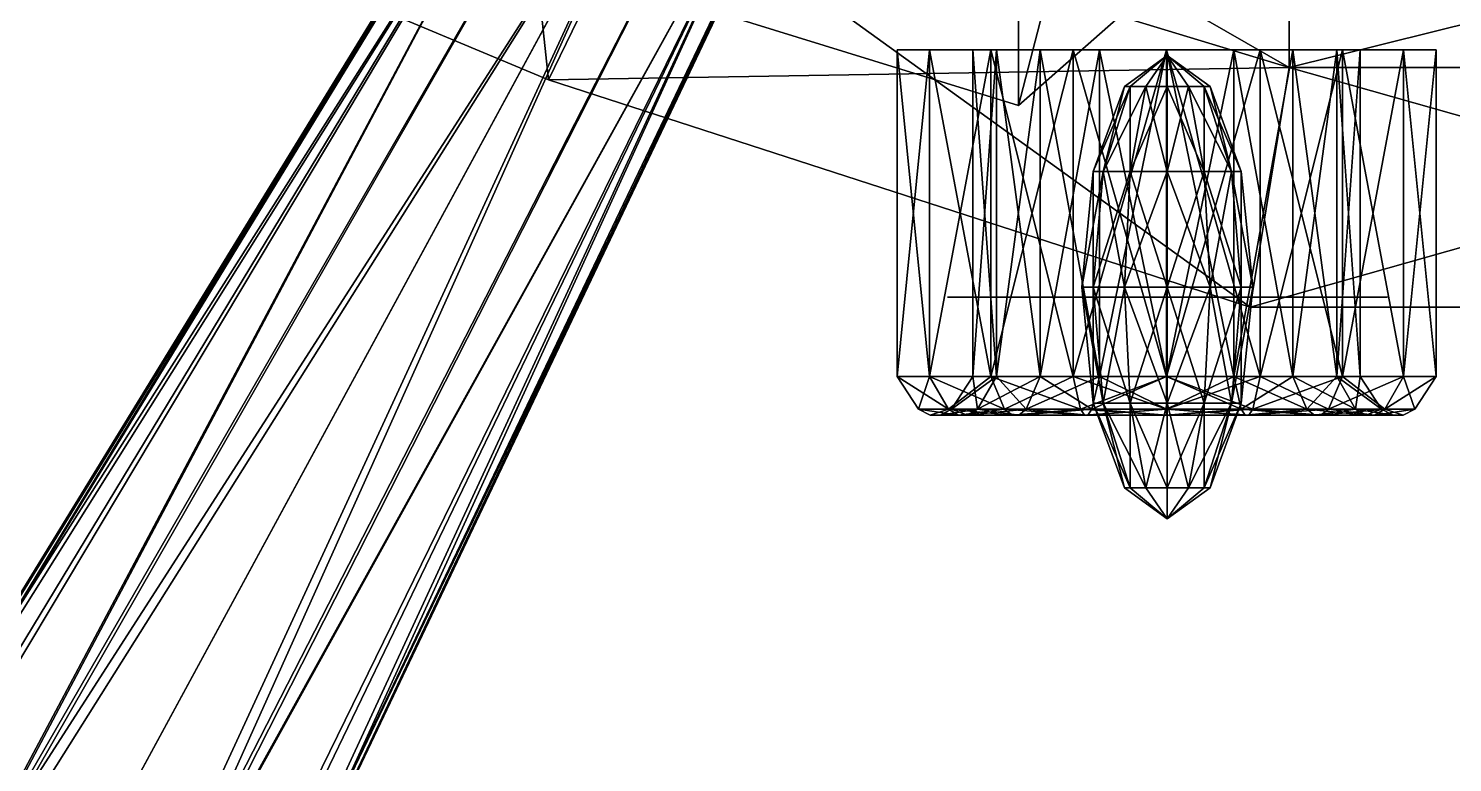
# Model space of a CAD drawing. Extents: x -218 to 254, y -1 to 729.
# Drawn here: x -98.6 to 1.3, y 242.8 to 294.3 of the extents above; entities that cross this region are included whole.
import ezdxf

# ---------------------------------------------------------------- set-up
doc = ezdxf.new("R2010")
doc.units = 0
for name, color, linetype in [('REISI01', 191, 'CONTINUOUS'), ('TORSO', 112, 'CONTINUOUS'), ('TUULETIN', 154, 'CONTINUOUS'), ('TUULETIN_AUKKO', 192, 'CONTINUOUS'), ('TUULETIN_KESKUS', 9, 'CONTINUOUS')]:
    doc.layers.add(name, color=color, linetype=linetype)

msp = doc.modelspace()

# ---------------------------------------------------------------- meshes
at = {"layer": 'REISI01', "color": 191}
mesh = msp.add_polyface(dxfattribs=at)
corners = [(-160.920151, 112.889137, 297.849365), (-170.533798, 118.46138, 297.63858), (-175.796371, 104.97097, 308.599426), (-169.042496, 97.929626, 312.947388), (-159.458694, 96.100334, 308.599426), (-151.010895, 107.861313, 297.63858), (-147.315384, 118.465553, 285.373505), (-154.696304, 124.352028, 281.517822), (-163.653061, 127.336189, 285.373535), (-157.325836, 149.825958, 291.799622), (-161.840027, 136.631104, 305.571075), (-152.42836, 128.529053, 311.12088), (-140.504028, 125.054749, 305.569794), (-131.896011, 136.028, 291.798187), (-128.482559, 147.195572, 277.012451), (-138.640701, 153.922791, 271.562195), (-149.818558, 158.771927, 277.013733), (-60.585163, 317.686279, 262.857849), (-59.27121, 316.91626, 271.163147), (-52.170059, 313.369995, 274.588654), (-45.312729, 309.374664, 271.157379), (-43.94907, 308.696198, 262.851257), (-45.359596, 309.288361, 254.457382), (-52.543888, 312.681488, 251.037735), (-59.318077, 316.829956, 254.463165), (-48.527721, 336.532684, 258.947845), (-46.844631, 336.983551, 265.749603), (-40.815971, 334.281616, 268.566071), (-35.24865, 330.730011, 265.743011), (-34.707558, 329.077606, 258.940308), (-36.3932, 328.62204, 252.13945), (-42.434608, 331.300476, 249.327713), (-47.989178, 334.875549, 252.146057), (-170.634872, 111.495987, 302.195679), (-170.322357, 103.537743, 308.049194), (-163.642075, 99.910645, 308.049194), (-156.797516, 103.982918, 302.195679), (-151.693802, 113.382782, 292.922791), (-153.134827, 119.262589, 286.674957), (-159.815109, 122.889687, 286.674957), (-165.531158, 120.895882, 292.922791), (-175.883591, 112.967049, 304.608978), (-174.710373, 100.83313, 314.315918), (-163.520462, 94.757515, 314.315918), (-152.705124, 100.382164, 304.608978), (-144.842407, 114.863503, 289.63147), (-147.540634, 124.188721, 279.271027), (-158.73053, 130.264343, 279.271027), (-168.020874, 127.448364, 289.63147), (-114.768036, 228.416321, 282.861176), (-110.106842, 221.212479, 293.074677), (-97.739662, 214.516266, 293.071808), (-89.151543, 214.544907, 282.855408), (-85.699257, 220.903229, 267.907562), (-91.046883, 226.842819, 257.339203), (-103.414062, 233.539047, 257.342072), (-111.315758, 234.774628, 267.91333), (-49.435726, 336.469513, 263.259277), (-45.030304, 335.240326, 269.054535), (-37.706448, 331.288116, 269.050781), (-34.266003, 328.281677, 263.25174), (-34.955559, 327.011658, 255.056015), (-39.371185, 328.222046, 249.264526), (-46.695042, 332.174255, 249.268295), (-50.125282, 335.199493, 255.063553), (-167.065872, 116.220078, 297.792633), (-174.435547, 111.405319, 303.841431), (-170.361328, 107.590752, 304.701477), (-173.829727, 100.413582, 312.121674), (-166.281082, 103.015518, 307.427765), (-164.351959, 95.267586, 312.121674), (-160.22171, 102.085388, 304.701477), (-154.803558, 100.746025, 303.841431), (-154.779388, 109.549042, 297.792633), (-147.734161, 113.766243, 290.824158), (-152.49118, 116.323242, 290.085022), (-149.849747, 121.977348, 281.986206), (-156.974808, 120.155548, 287.664612), (-159.327515, 127.123344, 281.986206), (-162.630798, 121.828621, 290.085022), (-167.36615, 124.425537, 290.824158), (-171.868683, 120.837738, 297.409729), (-160.74057, 143.023331, 299.336243), (-177.639511, 105.683212, 310.49057), (-158.34314, 132.023666, 309.633179), (-169.277069, 97.497604, 315.714508), (-146.27417, 125.475403, 309.632446), (-157.857513, 94.942474, 310.49057), (-135.741379, 129.459183, 299.334808), (-148.290878, 108.036034, 297.409729), (-128.877716, 142.10051, 283.830658), (-144.034164, 120.401924, 283.007477), (-132.506622, 150.832092, 272.923889), (-153.170013, 127.163109, 278.124725), (-144.575577, 157.380356, 272.924622), (-163.816162, 131.14267, 283.007477), (-153.876892, 155.664658, 283.832092), (-113.1605, 231.902954, 275.501709), (-60.466537, 317.569183, 267.347931), (-114.347206, 224.718307, 289.037048), (-56.170628, 315.405945, 273.666077), (-103.93998, 217.833572, 294.558228), (-48.274769, 311.140137, 273.662781), (-92.484108, 212.880173, 289.031982), (-44.1119, 308.731903, 267.341339), (-87.102936, 217.792068, 275.495941), (-44.101006, 308.751953, 258.323792), (-86.49556, 223.909714, 261.414062), (-48.516727, 310.694519, 251.950485), (-97.353096, 229.965103, 255.907135), (-56.412582, 314.960327, 251.953781), (-108.358665, 235.747833, 261.419098), (-60.455643, 317.589233, 258.330383), (-49.911007, 335.905365, 259.161438), (-48.102116, 337.037872, 262.617432), (-48.031483, 336.408875, 266.75705), (-44.157112, 335.937164, 267.807007), (-41.299519, 333.391052, 269.902313), (-37.597614, 332.399963, 267.803253), (-35.084229, 329.421631, 266.750427), (-34.515675, 329.709686, 262.609894), (-34.480282, 327.575806, 259.1539), (-35.133163, 328.572418, 255.270706), (-36.362358, 327.067627, 251.559219), (-39.088367, 329.654327, 250.084885), (-43.107067, 330.061951, 248.418655), (-45.647861, 333.191528, 250.088654), (-49.309612, 334.05484, 251.565811), (-48.719604, 335.900604, 255.278244)]
mesh.append_faces([[corners[k] for k in face] for face in [(0, 33, 67), (1, 33, 65), (2, 33, 66), (0, 34, 69), (2, 34, 67), (3, 34, 68), (0, 35, 71), (3, 35, 69), (4, 35, 70), (0, 36, 73), (4, 36, 71), (5, 36, 72), (0, 37, 75), (5, 37, 73), (6, 37, 74), (0, 38, 77), (6, 38, 75), (7, 38, 76), (0, 39, 79), (7, 39, 77), (8, 39, 78), (0, 40, 65), (8, 40, 79), (1, 40, 80), (1, 41, 66), (9, 41, 81), (10, 41, 82), (2, 41, 83), (2, 42, 68), (10, 42, 83), (11, 42, 84), (3, 42, 85), (3, 43, 70), (11, 43, 85), (12, 43, 86), (4, 43, 87), (4, 44, 72), (12, 44, 87), (13, 44, 88), (5, 44, 89), (5, 45, 74), (13, 45, 89), (14, 45, 90), (6, 45, 91), (6, 46, 76), (14, 46, 91), (15, 46, 92), (7, 46, 93), (7, 47, 78), (15, 47, 93), (16, 47, 94), (8, 47, 95), (8, 48, 80), (16, 48, 95), (9, 48, 96), (1, 48, 81), (9, 49, 82), (17, 49, 97), (18, 49, 98), (10, 49, 99), (10, 50, 84), (18, 50, 99), (19, 50, 100), (11, 50, 101), (11, 51, 86), (19, 51, 101), (20, 51, 102), (12, 51, 103), (12, 52, 88), (20, 52, 103), (21, 52, 104), (13, 52, 105), (13, 53, 90), (21, 53, 105), (22, 53, 106), (14, 53, 107), (14, 54, 92), (22, 54, 107), (23, 54, 108), (15, 54, 109), (15, 55, 94), (23, 55, 109), (24, 55, 110), (16, 55, 111), (16, 56, 96), (24, 56, 111), (17, 56, 112), (9, 56, 97), (17, 57, 98), (25, 57, 113), (26, 57, 114), (18, 57, 115), (18, 58, 100), (26, 58, 115), (27, 58, 116), (19, 58, 117), (19, 59, 102), (27, 59, 117), (28, 59, 118), (20, 59, 119), (20, 60, 104), (28, 60, 119), (29, 60, 120), (21, 60, 121), (21, 61, 106), (29, 61, 121), (30, 61, 122), (22, 61, 123), (22, 62, 108), (30, 62, 123), (31, 62, 124), (23, 62, 125), (23, 63, 110), (31, 63, 125), (32, 63, 126), (24, 63, 127), (24, 64, 112), (32, 64, 127), (25, 64, 128), (17, 64, 113)]], dxfattribs={"vtx0": -1})
mesh.append_faces([[corners[k] for k in face] for face in [(118, 114, 122), (128, 126, 114), (124, 122, 126), (120, 118, 122), (116, 114, 118), (126, 122, 114)]], dxfattribs={"vtx0": -1, "vtx1": -1, "vtx2": -1})
mesh.append_faces([[corners[k] for k in face] for face in [(25, 128, 114), (32, 126, 128), (31, 124, 126), (30, 122, 124), (29, 120, 122), (28, 118, 120), (27, 116, 118), (26, 114, 116)]], dxfattribs={"vtx1": -1})
mesh.append_faces([[corners[k] for k in face] for face in [(0, 65, 33), (1, 66, 33), (2, 67, 33), (0, 67, 34), (2, 68, 34), (3, 69, 34), (0, 69, 35), (3, 70, 35), (4, 71, 35), (0, 71, 36), (4, 72, 36), (5, 73, 36), (0, 73, 37), (5, 74, 37), (6, 75, 37), (0, 75, 38), (6, 76, 38), (7, 77, 38), (0, 77, 39), (7, 78, 39), (8, 79, 39), (0, 79, 40), (8, 80, 40), (1, 65, 40), (1, 81, 41), (9, 82, 41), (10, 83, 41), (2, 66, 41), (2, 83, 42), (10, 84, 42), (11, 85, 42), (3, 68, 42), (3, 85, 43), (11, 86, 43), (12, 87, 43), (4, 70, 43), (4, 87, 44), (12, 88, 44), (13, 89, 44), (5, 72, 44), (5, 89, 45), (13, 90, 45), (14, 91, 45), (6, 74, 45), (6, 91, 46), (14, 92, 46), (15, 93, 46), (7, 76, 46), (7, 93, 47), (15, 94, 47), (16, 95, 47), (8, 78, 47), (8, 95, 48), (16, 96, 48), (9, 81, 48), (1, 80, 48), (9, 97, 49), (17, 98, 49), (18, 99, 49), (10, 82, 49), (10, 99, 50), (18, 100, 50), (19, 101, 50), (11, 84, 50), (11, 101, 51), (19, 102, 51), (20, 103, 51), (12, 86, 51), (12, 103, 52), (20, 104, 52), (21, 105, 52), (13, 88, 52), (13, 105, 53), (21, 106, 53), (22, 107, 53), (14, 90, 53), (14, 107, 54), (22, 108, 54), (23, 109, 54), (15, 92, 54), (15, 109, 55), (23, 110, 55), (24, 111, 55), (16, 94, 55), (16, 111, 56), (24, 112, 56), (17, 97, 56), (9, 96, 56), (17, 113, 57), (25, 114, 57), (26, 115, 57), (18, 98, 57), (18, 115, 58), (26, 116, 58), (27, 117, 58), (19, 100, 58), (19, 117, 59), (27, 118, 59), (28, 119, 59), (20, 102, 59), (20, 119, 60), (28, 120, 60), (29, 121, 60), (21, 104, 60), (21, 121, 61), (29, 122, 61), (30, 123, 61), (22, 106, 61), (22, 123, 62), (30, 124, 62), (31, 125, 62), (23, 108, 62), (23, 125, 63), (31, 126, 63), (32, 127, 63), (24, 110, 63), (24, 127, 64), (32, 128, 64), (25, 113, 64), (17, 112, 64)]], dxfattribs={"vtx2": -1})
at = {"layer": 'TORSO', "color": 112}
mesh = msp.add_polyface(dxfattribs=at)
corners = [(-55.10236, 305.222748, 356.197723), (-55.10236, 317.374481, 362.036499), (-67.254112, 317.374481, 356.197723), (-66.813255, 362.266205, 362.036499), (-80.909294, 362.266205, 356.197723), (-96.82872, 359.3013, 342.101685), (-80.977753, 309.706665, 342.101685), (-96.82872, 359.3013, 319.71286), (-80.977753, 309.706696, 319.71286), (-80.909294, 362.266205, 305.616821), (-67.254112, 317.374512, 305.616821), (-79.548851, 358.020996, 299.778046), (-66.081322, 306.395569, 299.778046), (-71.971786, 302.155273, 283.947784), (-83.365822, 345.600525, 283.598114), (-29.127562, 344.774597, 283.595306), (-10.210606, 305.663605, 291.373169), (-10.210606, 362.266205, 291.373169), (46.392044, 362.266205, 291.373169), (46.392048, 305.663605, 363.32019), (-10.210601, 362.266205, 370.441376), (-10.210601, 305.663605, 363.32019), (-80.909294, 418.868805, 356.197723), (-96.82872, 421.83371, 342.101685), (-96.82872, 421.83371, 319.71283), (-80.909294, 418.868774, 305.616791), (-79.548851, 423.113983, 299.778046), (46.392048, 362.266205, 370.441376), (-10.210601, 418.868805, 370.441376), (-66.813255, 418.868805, 362.036499), (-62.439869, 368.34137, 281.07373), (-17.855812, 368.3414, 281.248444), (-62.439869, 412.79361, 281.07373), (-10.210606, 418.868805, 291.373138), (-29.187134, 288.899567, 283.240417)]
mesh.append_faces([[corners[k] for k in face] for face in [(1, 4, 2), (2, 5, 6), (6, 7, 8), (8, 9, 10), (10, 11, 12), (19, 20, 21), (21, 3, 1), (3, 22, 4), (4, 23, 5), (5, 24, 7), (7, 25, 9), (9, 26, 11), (27, 28, 20), (20, 29, 3)]], dxfattribs={"vtx0": -1})
mesh.append_faces([[corners[k] for k in face] for face in [(0, 1, 2), (1, 3, 4), (2, 4, 5), (6, 5, 7), (8, 7, 9), (10, 9, 11), (13, 14, 15), (16, 17, 18), (21, 20, 3), (17, 11, 30), (30, 31, 17), (32, 30, 11), (33, 17, 31), (12, 11, 14), (14, 13, 12), (11, 17, 15), (15, 14, 11), (17, 16, 34), (34, 15, 17)]], dxfattribs={"vtx2": -1})
mesh = msp.add_polyface(dxfattribs=at)
corners = [(99.876389, 305.222748, 352.069092), (103.435555, 317.374481, 356.197723), (91.283806, 317.374481, 362.036499), (-10.210606, 305.663605, 291.373169), (46.392044, 362.266205, 291.373169), (46.392044, 305.663605, 291.373169), (65.368568, 288.899567, 283.240417), (65.309006, 344.774597, 283.595306), (119.547264, 345.600525, 283.598114), (102.262764, 306.395569, 299.778046), (115.730293, 358.020996, 299.778046), (117.090736, 362.266205, 305.616821), (103.435555, 317.374512, 305.616821), (133.010162, 359.3013, 319.71286), (117.159195, 309.706696, 319.71286), (133.010162, 359.3013, 342.101685), (117.159195, 309.706665, 342.101685), (117.090736, 362.266205, 356.197723), (102.994698, 362.266205, 362.036499), (46.392048, 362.266205, 370.441376), (46.392048, 305.663605, 363.32019), (-10.210601, 362.266205, 370.441376), (-10.210606, 362.266205, 291.373169), (46.392044, 418.868805, 291.373138), (115.730293, 423.113983, 299.778046), (117.090736, 418.868774, 305.616791), (133.010162, 421.83371, 319.71283), (133.010162, 421.83371, 342.101685), (117.090736, 418.868805, 356.197723), (102.994698, 418.868805, 362.036499), (98.656075, 368.274536, 380.149719), (53.939751, 368.274536, 380.364624), (98.656075, 412.860474, 380.149719), (46.392048, 418.868805, 370.441376), (108.153229, 302.155273, 283.947784)]
mesh.append_faces([[corners[k] for k in face] for face in [(3, 4, 5), (9, 11, 12), (12, 13, 14), (14, 15, 16), (16, 17, 1), (1, 18, 2), (2, 19, 20), (22, 23, 4), (4, 24, 10), (10, 25, 11), (11, 26, 13), (13, 27, 15), (15, 28, 17), (17, 29, 18)]], dxfattribs={"vtx0": -1})
mesh.append_faces([[corners[k] for k in face] for face in [(0, 1, 2), (6, 7, 8), (9, 10, 11), (12, 11, 13), (14, 13, 15), (16, 15, 17), (1, 17, 18), (2, 18, 19), (20, 19, 21), (19, 18, 30), (30, 31, 19), (32, 30, 18), (33, 19, 31), (5, 4, 7), (7, 6, 5), (4, 10, 8), (8, 7, 4), (10, 9, 34), (34, 8, 10)]], dxfattribs={"vtx2": -1})
mesh = msp.add_polyface(dxfattribs=at)
corners = [(-12.931885, 274.745697, 345.124176), (49.113323, 274.745697, 316.690369), (49.113323, 274.745697, 345.124176), (98.321594, 290.721161, 319.71286), (98.321594, 290.72113, 342.101685), (-12.931885, 274.745697, 316.690369), (46.392044, 291.567596, 298.788391), (91.283806, 305.222778, 305.616821), (99.876389, 305.222778, 309.745453), (111.6418, 296.281891, 319.71286), (111.6418, 296.281891, 342.101685), (99.876389, 305.222748, 352.069092), (91.283806, 305.222748, 356.197723), (46.392048, 291.567566, 355.904938), (-10.210601, 291.567566, 355.904938), (-10.210606, 291.567596, 298.788391), (46.392044, 305.663605, 291.373169), (102.262764, 306.395569, 299.778046), (103.435555, 317.374512, 305.616821), (117.159195, 309.706696, 319.71286), (117.159195, 309.706665, 342.101685), (103.435555, 317.374481, 356.197723), (91.283806, 317.374481, 362.036499), (46.392048, 305.663605, 363.32019), (-10.210601, 305.663605, 363.32019), (65.368568, 288.899567, 283.240417), (119.547264, 345.600525, 283.598114), (108.153229, 302.155273, 283.947784)]
mesh.append_faces([[corners[k] for k in face] for face in [(0, 1, 2), (2, 3, 4), (5, 6, 1), (1, 7, 3), (3, 10, 4), (4, 13, 2), (15, 16, 6), (6, 17, 7), (7, 18, 8), (8, 19, 9), (9, 20, 10), (10, 21, 11), (11, 22, 12), (12, 23, 13), (25, 26, 27)]], dxfattribs={"vtx0": -1})
mesh.append_faces([[corners[k] for k in face] for face in [(2, 1, 3), (1, 6, 7), (3, 7, 8), (3, 8, 9), (3, 9, 10), (4, 10, 11), (4, 11, 12), (4, 12, 13), (2, 13, 14), (6, 16, 17), (7, 17, 18), (8, 18, 19), (9, 19, 20), (10, 20, 21), (12, 22, 23), (13, 23, 24), (17, 16, 25), (25, 27, 17)]], dxfattribs={"vtx2": -1})
mesh = msp.add_polyface(dxfattribs=at)
corners = [(-62.140156, 290.72113, 342.101685), (-62.140156, 290.721161, 319.71286), (-12.931885, 274.745697, 316.690369), (-12.931885, 274.745697, 345.124176), (49.113323, 274.745697, 316.690369), (-55.10236, 305.222748, 356.197723), (-63.69495, 305.222748, 352.069092), (-75.460358, 296.281891, 342.101685), (-75.460358, 296.281891, 319.71286), (-63.69495, 305.222778, 309.745453), (-55.10236, 305.222778, 305.616821), (-10.210606, 291.567596, 298.788391), (46.392044, 291.567596, 298.788391), (49.113323, 274.745697, 345.124176), (-10.210601, 291.567566, 355.904938), (-67.254112, 317.374481, 356.197723), (-80.977753, 309.706665, 342.101685), (-80.977753, 309.706696, 319.71286), (-67.254112, 317.374512, 305.616821), (-66.081322, 306.395569, 299.778046), (-10.210606, 305.663605, 291.373169), (46.392044, 305.663605, 291.373169), (46.392048, 291.567566, 355.904938), (-10.210601, 305.663605, 363.32019), (-55.10236, 317.374481, 362.036499), (-71.971786, 302.155273, 283.947784), (-29.127562, 344.774597, 283.595306), (-29.187134, 288.899567, 283.240417)]
mesh.append_faces([[corners[k] for k in face] for face in [(0, 2, 3), (0, 8, 1), (1, 11, 2), (13, 14, 3), (3, 5, 0), (5, 15, 6), (6, 16, 7), (7, 17, 8), (8, 18, 9), (9, 19, 10), (10, 20, 11), (22, 23, 14), (14, 24, 5), (25, 26, 27)]], dxfattribs={"vtx0": -1})
mesh.append_faces([[corners[k] for k in face] for face in [(0, 1, 2), (3, 2, 4), (0, 5, 6), (0, 6, 7), (0, 7, 8), (1, 8, 9), (1, 9, 10), (1, 10, 11), (2, 11, 12), (3, 14, 5), (6, 15, 16), (7, 16, 17), (8, 17, 18), (9, 18, 19), (10, 19, 20), (11, 20, 21), (14, 23, 24), (20, 19, 25), (25, 27, 20)]], dxfattribs={"vtx2": -1})
at = {"layer": 'TUULETIN', "color": 154}
mesh = msp.add_polyface(dxfattribs=at)
corners = [(-18.798834, 292.822998, 311.820679), (-18.798834, 269.888794, 311.820679), (-25.362862, 269.888794, 312.978088), (-18.798834, 269.888794, 317.225555), (-23.514278, 292.822998, 318.057037), (-23.514278, 269.888794, 318.057037), (-25.362862, 292.822998, 312.978088), (-31.13517, 269.888794, 316.31073), (-27.660971, 292.822998, 320.451111), (-27.660971, 269.888794, 320.451111), (-31.13517, 292.822998, 316.31073), (-35.419533, 269.888794, 321.416656), (-30.738758, 292.822998, 324.11908), (-30.738758, 269.888794, 324.11908), (-35.419533, 292.822998, 321.416656), (-37.699192, 269.888794, 327.679962), (-32.376415, 292.822998, 328.6185), (-32.376415, 269.888794, 328.6185), (-37.699192, 292.822998, 327.679962), (-37.699192, 269.888794, 334.345245), (-32.376411, 292.822998, 333.406708), (-32.376411, 269.888794, 333.406708), (-37.699192, 292.822998, 334.345245), (-35.419525, 269.888794, 340.608582), (-30.738754, 292.822998, 337.906128), (-30.738754, 269.888794, 337.906128), (-35.419525, 292.822998, 340.608582), (-31.135162, 269.888794, 345.714478), (-27.660965, 292.822998, 341.574097), (-27.660965, 269.888794, 341.574097), (-31.135162, 292.822998, 345.714478), (-25.362852, 269.888794, 349.047119), (-23.514273, 292.822998, 343.96817), (-23.514273, 269.888794, 343.96817), (-25.362852, 292.822998, 349.047119), (-18.798832, 269.888794, 350.204529), (-18.798832, 292.822998, 344.799652), (-18.798832, 269.888794, 344.799652), (-18.798834, 267.586761, 313.340057), (-24.033939, 267.586761, 316.629272), (-24.843201, 267.586761, 314.405853), (-28.637615, 267.586761, 319.287201), (-30.158525, 267.586761, 317.47467), (-32.054588, 267.586761, 323.359406), (-34.103706, 267.586761, 322.176331), (-33.872719, 267.586761, 328.354675), (-36.202888, 267.586761, 327.943817), (-33.872719, 267.586761, 333.670532), (-36.202888, 267.586761, 334.081421), (-32.054581, 267.586761, 338.665833), (-34.103699, 267.586761, 339.848877), (-28.637608, 267.586761, 342.738007), (-30.15852, 267.586761, 344.550568), (-24.033934, 267.586761, 345.395935), (-24.843193, 267.586761, 347.619354), (-18.798832, 267.586792, 346.319031)]
mesh.append_faces([[corners[k] for k in face] for face in [(3, 4, 5), (5, 8, 9), (9, 12, 13), (13, 16, 17), (17, 20, 21), (21, 24, 25), (25, 28, 29), (29, 32, 33), (33, 36, 37)]], dxfattribs={"vtx0": -1})
mesh.append_faces([[corners[k] for k in face] for face in [(0, 1, 2), (6, 2, 7), (10, 7, 11), (14, 11, 15), (18, 15, 19), (22, 19, 23), (26, 23, 27), (30, 27, 31), (34, 31, 35), (2, 1, 38), (3, 5, 39), (7, 2, 40), (5, 9, 41), (11, 7, 42), (9, 13, 43), (15, 11, 44), (13, 17, 45), (19, 15, 46), (17, 21, 47), (23, 19, 48), (21, 25, 49), (27, 23, 50), (25, 29, 51), (31, 27, 52), (29, 33, 53), (35, 31, 54), (33, 37, 55)]], dxfattribs={"vtx2": -1})
mesh = msp.add_polyface(dxfattribs=at)
corners = [(-18.798834, 292.822998, 311.820679), (-25.362862, 269.888794, 312.978088), (-25.362862, 292.822998, 312.978088), (-18.798834, 269.888794, 317.225555), (-18.798834, 292.822998, 317.225555), (-23.514278, 292.822998, 318.057037), (-31.13517, 269.888794, 316.31073), (-31.13517, 292.822998, 316.31073), (-23.514278, 269.888794, 318.057037), (-27.660971, 292.822998, 320.451111), (-35.419533, 269.888794, 321.416656), (-35.419533, 292.822998, 321.416656), (-27.660971, 269.888794, 320.451111), (-30.738758, 292.822998, 324.11908), (-37.699192, 269.888794, 327.679962), (-37.699192, 292.822998, 327.679962), (-30.738758, 269.888794, 324.11908), (-32.376415, 292.822998, 328.6185), (-37.699192, 269.888794, 334.345245), (-37.699192, 292.822998, 334.345245), (-32.376415, 269.888794, 328.6185), (-32.376411, 292.822998, 333.406708), (-35.419525, 269.888794, 340.608582), (-35.419525, 292.822998, 340.608582), (-32.376411, 269.888794, 333.406708), (-30.738754, 292.822998, 337.906128), (-31.135162, 269.888794, 345.714478), (-31.135162, 292.822998, 345.714478), (-30.738754, 269.888794, 337.906128), (-27.660965, 292.822998, 341.574097), (-25.362852, 269.888794, 349.047119), (-25.362852, 292.822998, 349.047119), (-27.660965, 269.888794, 341.574097), (-23.514273, 292.822998, 343.96817), (-18.798832, 269.888794, 350.204529), (-18.798832, 292.822998, 350.204529), (-23.514273, 269.888794, 343.96817), (-18.798832, 292.822998, 344.799652)]
mesh.append_faces([[corners[k] for k in face] for face in [(0, 1, 2), (4, 2, 5), (2, 6, 7), (5, 7, 9), (7, 10, 11), (9, 11, 13), (11, 14, 15), (13, 15, 17), (15, 18, 19), (17, 19, 21), (19, 22, 23), (21, 23, 25), (23, 26, 27), (25, 27, 29), (27, 30, 31), (29, 31, 33), (31, 34, 35), (33, 35, 37)]], dxfattribs={"vtx0": -1})
mesh.append_faces([[corners[k] for k in face] for face in [(3, 4, 5), (4, 0, 2), (8, 5, 9), (5, 2, 7), (12, 9, 13), (9, 7, 11), (16, 13, 17), (13, 11, 15), (20, 17, 21), (17, 15, 19), (24, 21, 25), (21, 19, 23), (28, 25, 29), (25, 23, 27), (32, 29, 33), (29, 27, 31), (36, 33, 37), (33, 31, 35)]], dxfattribs={"vtx2": -1})
mesh = msp.add_polyface(dxfattribs=at)
corners = [(-18.798832, 292.822998, 350.204529), (-18.798832, 269.888794, 350.204529), (-12.234806, 269.888794, 349.047119), (-18.798832, 269.888794, 344.799652), (-14.083387, 292.822998, 343.96817), (-14.083387, 269.888794, 343.96817), (-12.234806, 292.822998, 349.047119), (-6.462498, 269.888794, 345.714478), (-9.936694, 292.822998, 341.574097), (-9.936694, 269.888794, 341.574097), (-6.462498, 292.822998, 345.714478), (-2.178135, 269.888794, 340.608582), (-6.858907, 292.822998, 337.906128), (-6.858907, 269.888794, 337.906128), (-2.178135, 292.822998, 340.608582), (0.101528, 269.888794, 334.345245), (-5.221251, 292.822998, 333.406708), (-5.221251, 269.888794, 333.406708), (0.101528, 292.822998, 334.345245), (0.101528, 269.888794, 327.679962), (-5.221251, 292.822998, 328.6185), (-5.221251, 269.888794, 328.6185), (0.101528, 292.822998, 327.679962), (-2.178135, 269.888794, 321.416626), (-6.858907, 292.822998, 324.11908), (-6.858907, 269.888794, 324.11908), (-2.178135, 292.822998, 321.416626), (-6.4625, 269.888794, 316.31073), (-9.936696, 292.822998, 320.451111), (-9.936696, 269.888794, 320.451111), (-6.4625, 292.822998, 316.31073), (-12.234808, 269.888794, 312.978088), (-14.083389, 292.822998, 318.057037), (-14.083389, 269.888794, 318.057037), (-12.234808, 292.822998, 312.978088), (-18.798834, 269.888794, 311.820679), (-18.798834, 292.822998, 317.225555), (-18.798834, 269.888794, 317.225555), (-18.798832, 267.586761, 348.68515), (-13.563726, 267.586761, 345.395935), (-12.754467, 267.586761, 347.619354), (-8.960052, 267.586761, 342.738007), (-7.439141, 267.586761, 344.550568), (-5.543079, 267.586761, 338.665802), (-3.493962, 267.586761, 339.848877), (-3.724947, 267.586761, 333.670532), (-1.394775, 267.586761, 334.081421), (-3.724947, 267.586761, 328.354675), (-1.394775, 267.586761, 327.943787), (-5.543079, 267.586761, 323.359406), (-3.493962, 267.586761, 322.176331), (-8.960053, 267.586761, 319.287201), (-7.439142, 267.586761, 317.47464), (-13.563728, 267.586761, 316.629272), (-12.754469, 267.586761, 314.405853), (-18.798834, 267.586761, 315.706177)]
mesh.append_faces([[corners[k] for k in face] for face in [(3, 4, 5), (5, 8, 9), (9, 12, 13), (13, 16, 17), (17, 20, 21), (21, 24, 25), (25, 28, 29), (29, 32, 33), (33, 36, 37)]], dxfattribs={"vtx0": -1})
mesh.append_faces([[corners[k] for k in face] for face in [(0, 1, 2), (6, 2, 7), (10, 7, 11), (14, 11, 15), (18, 15, 19), (22, 19, 23), (26, 23, 27), (30, 27, 31), (34, 31, 35), (2, 1, 38), (3, 5, 39), (7, 2, 40), (5, 9, 41), (11, 7, 42), (9, 13, 43), (15, 11, 44), (13, 17, 45), (19, 15, 46), (17, 21, 47), (23, 19, 48), (21, 25, 49), (27, 23, 50), (25, 29, 51), (31, 27, 52), (29, 33, 53), (35, 31, 54), (33, 37, 55)]], dxfattribs={"vtx2": -1})
mesh = msp.add_polyface(dxfattribs=at)
corners = [(-18.798832, 292.822998, 350.204529), (-12.234806, 269.888794, 349.047119), (-12.234806, 292.822998, 349.047119), (-18.798832, 269.888794, 344.799652), (-18.798832, 292.822998, 344.799652), (-14.083387, 292.822998, 343.96817), (-6.462498, 269.888794, 345.714478), (-6.462498, 292.822998, 345.714478), (-14.083387, 269.888794, 343.96817), (-9.936694, 292.822998, 341.574097), (-2.178135, 269.888794, 340.608582), (-2.178135, 292.822998, 340.608582), (-9.936694, 269.888794, 341.574097), (-6.858907, 292.822998, 337.906128), (0.101528, 269.888794, 334.345245), (0.101528, 292.822998, 334.345245), (-6.858907, 269.888794, 337.906128), (-5.221251, 292.822998, 333.406708), (0.101528, 269.888794, 327.679962), (0.101528, 292.822998, 327.679962), (-5.221251, 269.888794, 333.406708), (-5.221251, 292.822998, 328.6185), (-2.178135, 269.888794, 321.416626), (-2.178135, 292.822998, 321.416626), (-5.221251, 269.888794, 328.6185), (-6.858907, 292.822998, 324.11908), (-6.4625, 269.888794, 316.31073), (-6.4625, 292.822998, 316.31073), (-6.858907, 269.888794, 324.11908), (-9.936696, 292.822998, 320.451111), (-12.234808, 269.888794, 312.978088), (-12.234808, 292.822998, 312.978088), (-9.936696, 269.888794, 320.451111), (-14.083389, 292.822998, 318.057037), (-18.798834, 269.888794, 311.820679), (-18.798834, 292.822998, 311.820679), (-14.083389, 269.888794, 318.057037), (-18.798834, 292.822998, 317.225555)]
mesh.append_faces([[corners[k] for k in face] for face in [(0, 1, 2), (4, 2, 5), (2, 6, 7), (5, 7, 9), (7, 10, 11), (9, 11, 13), (11, 14, 15), (13, 15, 17), (15, 18, 19), (17, 19, 21), (19, 22, 23), (21, 23, 25), (23, 26, 27), (25, 27, 29), (27, 30, 31), (29, 31, 33), (31, 34, 35), (33, 35, 37)]], dxfattribs={"vtx0": -1})
mesh.append_faces([[corners[k] for k in face] for face in [(3, 4, 5), (4, 0, 2), (8, 5, 9), (5, 2, 7), (12, 9, 13), (9, 7, 11), (16, 13, 17), (13, 11, 15), (20, 17, 21), (17, 15, 19), (24, 21, 25), (21, 19, 23), (28, 25, 29), (25, 23, 27), (32, 29, 33), (29, 27, 31), (36, 33, 37), (33, 31, 35)]], dxfattribs={"vtx2": -1})
mesh = msp.add_polyface(dxfattribs=at)
corners = [(-29.626511, 267.17923, 318.108673), (-32.771366, 267.17923, 322.945557), (-33.386925, 267.17923, 322.590179), (-29.169628, 267.17923, 318.653168), (-34.687813, 267.17923, 328.210968), (-35.387794, 267.17923, 328.087524), (-34.687809, 267.17923, 333.81427), (-35.387794, 267.17923, 333.937683), (-32.771362, 267.17923, 339.079651), (-33.386917, 267.17923, 339.435059), (-29.169622, 267.17923, 343.37204), (-29.626507, 267.17923, 343.916534), (-30.158525, 267.586761, 317.47467), (-34.103706, 267.586761, 322.176331), (-35.419533, 269.888794, 321.416656), (-36.202888, 267.586761, 327.943817), (-37.699192, 269.888794, 327.679962), (-33.872719, 267.586761, 328.354675), (-32.054588, 267.586761, 323.359406), (-30.738758, 269.888794, 324.11908), (-36.202888, 267.586761, 334.081421), (-37.699192, 269.888794, 334.345245), (-33.872719, 267.586761, 333.670532), (-32.376415, 269.888794, 328.6185), (-34.103699, 267.586761, 339.848877), (-35.419525, 269.888794, 340.608582), (-32.054581, 267.586761, 338.665833), (-32.376411, 269.888794, 333.406708), (-30.15852, 267.586761, 344.550568), (-31.135162, 269.888794, 345.714478), (-28.637615, 267.586761, 319.287201)]
mesh.append_faces([[corners[k] for k in face] for face in [(0, 1, 2), (2, 4, 5), (5, 6, 7), (7, 8, 9), (9, 10, 11)]], dxfattribs={"vtx0": -1})
mesh.append_faces([[corners[k] for k in face] for face in [(0, 3, 1), (2, 1, 4), (5, 4, 6), (7, 6, 8), (9, 8, 10), (12, 13, 14), (13, 15, 16), (17, 18, 19), (15, 20, 21), (22, 17, 23), (20, 24, 25), (26, 22, 27), (24, 28, 29), (13, 12, 0), (0, 2, 13), (30, 18, 1), (15, 13, 2), (2, 5, 15), (18, 17, 4), (4, 1, 18), (20, 15, 5), (5, 7, 20), (17, 22, 6), (6, 4, 17), (24, 20, 7), (7, 9, 24), (22, 26, 8), (8, 6, 22), (28, 24, 9), (9, 11, 28), (10, 8, 26)]], dxfattribs={"vtx2": -1})
mesh = msp.add_polyface(dxfattribs=at)
corners = [(-18.798834, 267.17923, 314.167725), (-24.317019, 267.17923, 315.851532), (-24.560122, 267.17923, 315.183594), (-18.798834, 267.17923, 314.87851), (-29.169628, 267.17923, 318.653168), (-29.626511, 267.17923, 318.108673), (-29.626507, 267.17923, 343.916534), (-24.317013, 267.17923, 346.173706), (-24.560114, 267.17923, 346.841614), (-29.169622, 267.17923, 343.37204), (-18.798832, 267.17923, 347.146698), (-18.798834, 267.17923, 347.857483), (-18.798834, 267.586761, 313.340057), (-24.843201, 267.586761, 314.405853), (-25.362862, 269.888794, 312.978088), (-24.033939, 267.586761, 316.629272), (-18.798834, 267.586761, 315.706177), (-18.798834, 269.888794, 317.225555), (-30.158525, 267.586761, 317.47467), (-31.13517, 269.888794, 316.31073), (-28.637615, 267.586761, 319.287201), (-23.514278, 269.888794, 318.057037), (-32.054588, 267.586761, 323.359406), (-27.660971, 269.888794, 320.451111), (-28.637608, 267.586761, 342.738007), (-32.054581, 267.586761, 338.665833), (-30.738754, 269.888794, 337.906128), (-30.15852, 267.586761, 344.550568), (-24.843193, 267.586761, 347.619354), (-25.362852, 269.888794, 349.047119), (-24.033934, 267.586761, 345.395935), (-27.660965, 269.888794, 341.574097), (-18.798832, 267.586761, 348.68515), (-18.798832, 269.888794, 350.204529), (-18.798832, 267.586792, 346.319031), (-23.514273, 269.888794, 343.96817), (-32.771366, 267.17923, 322.945557)]
mesh.append_faces([[corners[k] for k in face] for face in [(0, 1, 2), (2, 4, 5), (6, 7, 8), (8, 10, 11)]], dxfattribs={"vtx0": -1})
mesh.append_faces([[corners[k] for k in face] for face in [(0, 3, 1), (2, 1, 4), (6, 9, 7), (8, 7, 10), (12, 13, 14), (15, 16, 17), (13, 18, 19), (20, 15, 21), (22, 20, 23), (24, 25, 26), (27, 28, 29), (30, 24, 31), (28, 32, 33), (34, 30, 35), (13, 12, 0), (0, 2, 13), (16, 15, 1), (1, 3, 16), (18, 13, 2), (2, 5, 18), (15, 20, 4), (4, 1, 15), (36, 4, 20), (25, 24, 9), (28, 27, 6), (6, 8, 28), (24, 30, 7), (7, 9, 24), (32, 28, 8), (8, 11, 32), (30, 34, 10), (10, 7, 30)]], dxfattribs={"vtx2": -1})
mesh = msp.add_polyface(dxfattribs=at)
corners = [(-18.798834, 267.17923, 347.857483), (-13.280647, 267.17923, 346.173676), (-13.037546, 267.17923, 346.841614), (-18.798832, 267.17923, 347.146698), (-8.428038, 267.17923, 343.37204), (-7.971155, 267.17923, 343.916534), (-7.971156, 267.17923, 318.108673), (-13.280649, 267.17923, 315.851532), (-13.037548, 267.17923, 315.183594), (-8.42804, 267.17923, 318.653168), (-18.798834, 267.17923, 314.87851), (-18.798834, 267.17923, 314.167725), (-18.798832, 267.586761, 348.68515), (-12.754467, 267.586761, 347.619354), (-12.234806, 269.888794, 349.047119), (-13.563726, 267.586761, 345.395935), (-18.798832, 267.586792, 346.319031), (-18.798832, 269.888794, 344.799652), (-7.439141, 267.586761, 344.550568), (-6.462498, 269.888794, 345.714478), (-8.960052, 267.586761, 342.738007), (-14.083387, 269.888794, 343.96817), (-5.543079, 267.586761, 338.665802), (-9.936694, 269.888794, 341.574097), (-8.960053, 267.586761, 319.287201), (-5.543079, 267.586761, 323.359406), (-6.858907, 269.888794, 324.11908), (-7.439142, 267.586761, 317.47464), (-12.754469, 267.586761, 314.405853), (-12.234808, 269.888794, 312.978088), (-13.563728, 267.586761, 316.629272), (-9.936696, 269.888794, 320.451111), (-18.798834, 267.586761, 313.340057), (-18.798834, 269.888794, 311.820679), (-18.798834, 267.586761, 315.706177), (-14.083389, 269.888794, 318.057037), (-4.826299, 267.17923, 339.079651)]
mesh.append_faces([[corners[k] for k in face] for face in [(0, 1, 2), (2, 4, 5), (6, 7, 8), (8, 10, 11)]], dxfattribs={"vtx0": -1})
mesh.append_faces([[corners[k] for k in face] for face in [(0, 3, 1), (2, 1, 4), (6, 9, 7), (8, 7, 10), (12, 13, 14), (15, 16, 17), (13, 18, 19), (20, 15, 21), (22, 20, 23), (24, 25, 26), (27, 28, 29), (30, 24, 31), (28, 32, 33), (34, 30, 35), (13, 12, 0), (0, 2, 13), (16, 15, 1), (1, 3, 16), (18, 13, 2), (2, 5, 18), (15, 20, 4), (4, 1, 15), (36, 4, 20), (25, 24, 9), (28, 27, 6), (6, 8, 28), (24, 30, 7), (7, 9, 24), (32, 28, 8), (8, 11, 32), (30, 34, 10), (10, 7, 30)]], dxfattribs={"vtx2": -1})
mesh = msp.add_polyface(dxfattribs=at)
corners = [(-7.971155, 267.17923, 343.916534), (-4.826299, 267.17923, 339.079651), (-4.210743, 267.17923, 339.435028), (-8.428038, 267.17923, 343.37204), (-2.909855, 267.17923, 333.81427), (-2.209867, 267.17923, 333.937683), (-2.909855, 267.17923, 328.210938), (-2.209867, 267.17923, 328.087524), (-4.826299, 267.17923, 322.945557), (-4.210743, 267.17923, 322.590179), (-8.42804, 267.17923, 318.653168), (-7.971156, 267.17923, 318.108673), (-7.439141, 267.586761, 344.550568), (-3.493962, 267.586761, 339.848877), (-2.178135, 269.888794, 340.608582), (-1.394775, 267.586761, 334.081421), (0.101528, 269.888794, 334.345245), (-3.724947, 267.586761, 333.670532), (-5.543079, 267.586761, 338.665802), (-6.858907, 269.888794, 337.906128), (-1.394775, 267.586761, 327.943787), (0.101528, 269.888794, 327.679962), (-3.724947, 267.586761, 328.354675), (-5.221251, 269.888794, 333.406708), (-3.493962, 267.586761, 322.176331), (-2.178135, 269.888794, 321.416626), (-5.543079, 267.586761, 323.359406), (-5.221251, 269.888794, 328.6185), (-7.439142, 267.586761, 317.47464), (-6.4625, 269.888794, 316.31073), (-8.960052, 267.586761, 342.738007)]
mesh.append_faces([[corners[k] for k in face] for face in [(0, 1, 2), (2, 4, 5), (5, 6, 7), (7, 8, 9), (9, 10, 11)]], dxfattribs={"vtx0": -1})
mesh.append_faces([[corners[k] for k in face] for face in [(0, 3, 1), (2, 1, 4), (5, 4, 6), (7, 6, 8), (9, 8, 10), (12, 13, 14), (13, 15, 16), (17, 18, 19), (15, 20, 21), (22, 17, 23), (20, 24, 25), (26, 22, 27), (24, 28, 29), (13, 12, 0), (0, 2, 13), (30, 18, 1), (15, 13, 2), (2, 5, 15), (18, 17, 4), (4, 1, 18), (20, 15, 5), (5, 7, 20), (17, 22, 6), (6, 4, 17), (24, 20, 7), (7, 9, 24), (22, 26, 8), (8, 6, 22), (28, 24, 9), (9, 11, 28), (10, 8, 26)]], dxfattribs={"vtx2": -1})
at = {"layer": 'TUULETIN_AUKKO', "color": 192}
mesh = msp.add_polyface(dxfattribs=at)
corners = [(-3.308496, 275.466919, 330.849518), (-4.238884, 275.466919, 336.126007), (-6.91783, 275.466919, 340.766083), (-11.022213, 275.466919, 344.210083), (-16.056984, 275.466919, 346.042572), (-21.414877, 275.466919, 346.042572), (-26.449648, 275.466919, 344.210052), (-30.554031, 275.466919, 340.766083), (-33.232975, 275.466919, 336.126007), (-34.163364, 275.466919, 330.849518), (-33.232975, 275.466919, 325.573029), (-30.554028, 275.466919, 320.932953), (-26.449642, 275.466919, 317.488953), (-21.414871, 275.466919, 315.656464), (-16.05698, 275.466919, 315.656464), (-11.022209, 275.466919, 317.488983), (-6.917827, 275.466919, 320.932953), (-4.238882, 275.466919, 325.573029), (-18.735929, 275.466919, 330.849518)]
mesh.append_faces([[corners[k] for k in face] for face in [(18, 0, 1), (18, 1, 2), (18, 2, 3), (18, 3, 4), (18, 4, 5), (18, 5, 6), (18, 6, 7), (18, 7, 8), (18, 8, 9), (18, 9, 10), (18, 10, 11), (18, 11, 12), (18, 12, 13), (18, 13, 14), (18, 14, 15), (18, 15, 16), (18, 16, 17), (18, 17, 0)]], dxfattribs={"vtx0": -1, "vtx2": -1})
at = {"layer": 'TUULETIN_KESKUS', "color": 9}
mesh = msp.add_polyface(dxfattribs=at)
corners = [(-18.753708, 259.900116, 331.012634), (-15.754097, 262.078247, 331.012634), (-16.15597, 262.078247, 332.512451), (-17.253902, 262.078247, 333.610382), (-18.753708, 262.078247, 334.012238), (-20.253513, 262.078247, 333.610382), (-21.351446, 262.078247, 332.512451), (-21.753319, 262.078247, 331.012634), (-21.351446, 262.078247, 329.512817), (-20.253513, 262.078247, 328.414886), (-18.75371, 262.078247, 328.013031), (-17.253904, 262.078247, 328.414886), (-16.15597, 262.078247, 329.512817), (-13.55823, 268.029053, 331.012634), (-14.254292, 268.029053, 333.610382), (-16.15597, 268.029053, 335.512054), (-18.753708, 268.029053, 336.208099), (-21.351446, 268.029053, 335.512054), (-23.253122, 268.029053, 333.610382), (-23.949186, 268.029053, 331.012634), (-23.253124, 268.029053, 328.414886), (-21.351448, 268.029053, 326.513214), (-18.75371, 268.029053, 325.817169), (-16.155972, 268.029053, 326.513214), (-14.254293, 268.029053, 328.414886), (-12.754487, 276.15799, 331.012634), (-13.55823, 276.15799, 334.012238), (-15.754097, 276.15799, 336.208099), (-18.753708, 276.15799, 337.011841), (-21.753319, 276.15799, 336.208099), (-23.949186, 276.15799, 334.012238), (-24.75293, 276.15799, 331.012634), (-23.949186, 276.15799, 328.013031), (-21.753321, 276.15799, 325.817169), (-18.75371, 276.15799, 325.013428), (-15.754101, 276.15799, 325.817169), (-13.558232, 276.15799, 328.013031), (-13.55823, 284.286926, 331.012634), (-14.254292, 284.286926, 333.610382), (-16.15597, 284.286926, 335.512054), (-18.753708, 284.286926, 336.208099), (-21.351446, 284.286926, 335.512054), (-23.253122, 284.286926, 333.610382), (-23.949186, 284.286926, 331.012634), (-23.253124, 284.286926, 328.414886), (-21.351448, 284.286926, 326.513214), (-18.75371, 284.286926, 325.817169), (-16.155972, 284.286926, 326.513214), (-14.254293, 284.286926, 328.414886), (-15.754097, 290.237732, 331.012634), (-16.15597, 290.237732, 332.512451), (-17.253902, 290.237732, 333.610382), (-18.753708, 290.237732, 334.012238), (-20.253513, 290.237732, 333.610382), (-21.351446, 290.237732, 332.512451), (-21.753319, 290.237732, 331.012634), (-21.351448, 290.237732, 329.512817), (-20.253513, 290.237732, 328.414886), (-18.75371, 290.237732, 328.013031), (-17.253904, 290.237732, 328.414886), (-16.15597, 290.237732, 329.512817), (-18.753708, 292.415863, 331.012634)]
mesh.append_faces([[corners[k] for k in face] for face in [(0, 1, 2), (0, 2, 3), (0, 3, 4), (0, 4, 5), (0, 5, 6), (0, 6, 7), (0, 7, 8), (0, 8, 9), (0, 9, 10), (0, 10, 11), (0, 11, 12), (0, 12, 1), (61, 50, 49), (61, 51, 50), (61, 52, 51), (61, 53, 52), (61, 54, 53), (61, 55, 54), (61, 56, 55), (61, 57, 56), (61, 58, 57), (61, 59, 58), (61, 60, 59), (61, 49, 60)]])
mesh.append_faces([[corners[k] for k in face] for face in [(1, 14, 2), (2, 15, 3), (3, 16, 4), (4, 17, 5), (5, 18, 6), (6, 19, 7), (7, 20, 8), (8, 21, 9), (9, 22, 10), (10, 23, 11), (11, 24, 12), (12, 13, 1), (13, 26, 14), (14, 27, 15), (15, 28, 16), (16, 29, 17), (17, 30, 18), (18, 31, 19), (19, 32, 20), (20, 33, 21), (21, 34, 22), (22, 35, 23), (23, 36, 24), (24, 25, 13), (25, 38, 26), (26, 39, 27), (27, 40, 28), (28, 41, 29), (29, 42, 30), (30, 43, 31), (31, 44, 32), (32, 45, 33), (33, 46, 34), (34, 47, 35), (35, 48, 36), (36, 37, 25), (37, 50, 38), (38, 51, 39), (39, 52, 40), (40, 53, 41), (41, 54, 42), (42, 55, 43), (43, 56, 44), (44, 57, 45), (45, 58, 46), (46, 59, 47), (47, 60, 48), (48, 49, 37)]], dxfattribs={"vtx0": -1})
mesh.append_faces([[corners[k] for k in face] for face in [(1, 13, 14), (2, 14, 15), (3, 15, 16), (4, 16, 17), (5, 17, 18), (6, 18, 19), (7, 19, 20), (8, 20, 21), (9, 21, 22), (10, 22, 23), (11, 23, 24), (12, 24, 13), (13, 25, 26), (14, 26, 27), (15, 27, 28), (16, 28, 29), (17, 29, 30), (18, 30, 31), (19, 31, 32), (20, 32, 33), (21, 33, 34), (22, 34, 35), (23, 35, 36), (24, 36, 25), (25, 37, 38), (26, 38, 39), (27, 39, 40), (28, 40, 41), (29, 41, 42), (30, 42, 43), (31, 43, 44), (32, 44, 45), (33, 45, 46), (34, 46, 47), (35, 47, 48), (36, 48, 37), (37, 49, 50), (38, 50, 51), (39, 51, 52), (40, 52, 53), (41, 53, 54), (42, 54, 55), (43, 55, 56), (44, 56, 57), (45, 57, 58), (46, 58, 59), (47, 59, 60), (48, 60, 49)]], dxfattribs={"vtx2": -1})

doc.saveas('drawing.dxf')
